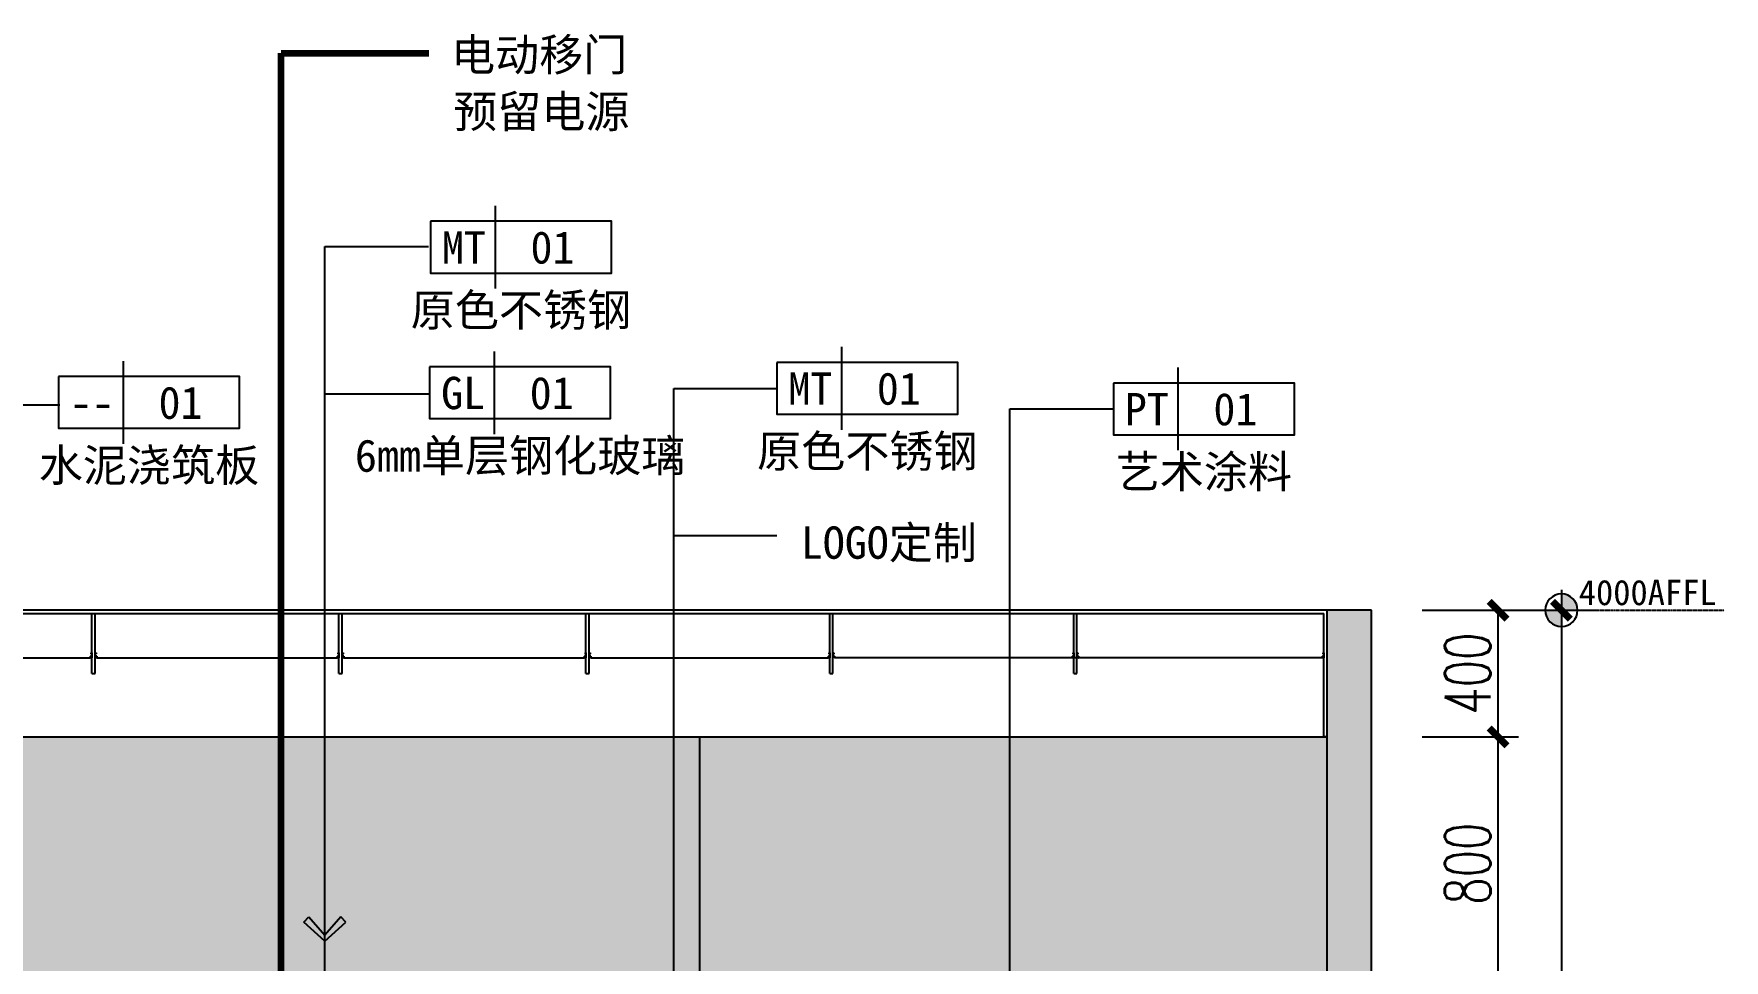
# Model space of a CAD drawing. Header units: millimetres. Extents: x 5625199 to 7433318, y -3316392 to -2552493.
# Drawn here: x 5863131 to 5868469, y -2673627 to -2670703 of the extents above; entities that cross this region are included whole.
import ezdxf
from ezdxf.enums import TextEntityAlignment as Align

# ---------------------------------------------------------------- set-up
doc = ezdxf.new("R2010")
doc.units = ezdxf.units.MM
doc.header["$PDMODE"] = 35
doc.header["$PDSIZE"] = -10
doc.linetypes.add('M-CENTER', pattern=[11.25, 7.5, -1.25, 1.25, -1.25])
for name, color, linetype in [('155', 155, 'Continuous'), ('D-外部标注', 165, 'Continuous'), ('DIM', 7, 'Continuous'), ('PL-文字标注', 2, 'Continuous')]:
    doc.layers.add(name, color=color, linetype=linetype)
doc.styles.add('03.YBC-宋体2.5', font='', dxfattribs={"width": 0.8, "height": 2.5})
doc.styles.add('dop-S', font='')
doc.styles.add('标注-尺寸', font='simplex.shx', dxfattribs={"width": 0.7})
doc.styles.get('03.YBC-宋体2.5').set_extended_font_data('SimSun')
doc.styles.get('dop-S').set_extended_font_data('SimSun')
doc.dimstyles.new('90', dxfattribs={"dimscale": 0.9, "dimtxt": 150, "dimasz": 50, "dimexe": 120, "dimexo": 150, "dimgap": 30, "dimtad": 1, "dimdec": 0, "dimrnd": 5, "dimdsep": 46, "dimtxsty": '标注-尺寸', "dimblk": 'ARCHTICK', "dimcen": 0.2, "dimclrd": 8, "dimclre": 8, "dimclrt": 2, "dimadec": 0, "dimazin": 0, "dimtfac": 1, "dimtdec": 0, "dimtmove": 2, "dimatfit": 3, "dimldrblk": 'ccccc', "dimfxl": 300, "dimfxlon": 1, "dimtolj": 1, "dimtzin": 0, "dimarcsym": 0})
doc.dimstyles.new('副本 100', dxfattribs={"dimscale": 0.8, "dimtxt": 180, "dimasz": 70, "dimexe": 80, "dimexo": 100, "dimgap": 30, "dimtad": 1, "dimdec": 0, "dimrnd": 5, "dimdsep": 46, "dimtxsty": '标注-尺寸', "dimblk": 'ARCHTICK', "dimcen": 0.2, "dimdle": 5, "dimclrd": 8, "dimclre": 8, "dimclrt": 2, "dimadec": 0, "dimazin": 0, "dimtfac": 1, "dimtdec": 0, "dimtmove": 2, "dimatfit": 3, "dimldrblk": 'ccccc', "dimfxl": 300, "dimfxlon": 1, "dimtolj": 1, "dimtzin": 0, "dimarcsym": 0})

# ---------------------------------------------------------------- blocks, each defined once
blk = doc.blocks.new('A$C0C1D23EB')
at = {"layer": 'D-外部标注', "color": 8, "linetype": 'ByBlock'}
for p, q in [((0, 10.00002349566785), (0, 2.34956678468734e-05)), ((0, 10.00002349566785), (2, 10.00002349566785)), ((0, 2.34956678468734e-05), (1, 2.34956678468734e-05)), ((0.5, 9.500023495667847), (0.5, 0.5000234956678469)), ((0.5, 9.500023495667847), (1.5, 9.500023495667847)), ((3.5, 3.500023495609639), (0.5000000000582077, 3.500023495726055)), ((3, 3.000023495667847), (0.5000000000582077, 3.000023495726055)), ((0.5, 0.5000234956678469), (0.6396203899639659, 0.5000234956678469)), ((0.6396203899639659, 0.5000234956678469), (1.472953723277897, 3.000023495667847)), ((1, 2.34956678468734e-05), (2, 3.000023495667847)), ((1.5, 9.500023495667847), (1.5, 8.000023495667847)), ((1.5, 8.000023495667847), (2, 8.000023495667847)), ((2, 10.00002349566785), (2, 8.000023495667847)), ((3, 3.000023495667847), (2.999999999883585, 2.349565329495817e-05)), ((2.999999999883585, 2.349565329495817e-05), (3.499999999883585, 2.349565329495817e-05)), ((3.5, 3.500023495609639), (3.499999999883585, 2.349563874304295e-05))]:
    blk.add_line(p, q, dxfattribs=at)
blk = doc.blocks.new('G$CB4F5E22B')
at = {"color": 4, "linetype": 'ByBlock'}
for p, q in [((0, 390, -0.0006651392265064493), (4670.109602849931, 390, -9.278193071121806e-05)), ((0, 0), (0, 390, -0.0006651392265064493)), ((10, 0), (10, 390)), ((780.1058998024091, 200), (780.1058998024091, 390)), ((790.1058998024091, 200), (790.1058998024091, 390)), ((1560.105899802409, 200), (1560.105899802409, 390)), ((1570.105899802409, 200), (1570.105899802409, 390)), ((2340.105899802409, 200), (2340.105899802409, 390)), ((2350.105899802409, 200), (2350.105899802409, 390)), ((3110.105899802409, 200), (3110.105899802409, 390)), ((3120.105899802409, 200), (3120.105899802409, 390)), ((3880.105899802409, 200), (3880.105899802409, 390)), ((3890.105899802409, 200), (3890.105899802409, 390)), ((4670.109602849931, 0), (4670.109602849931, 390)), ((4680.109602849931, 0), (4680.109602849931, 390)), ((780.1058998024091, 200), (790.1058998024091, 200)), ((1560.105899802409, 200), (1570.105899802409, 200)), ((2340.105899802409, 200), (2350.105899802409, 200)), ((3110.105899802409, 200), (3120.105899802409, 200)), ((3880.105899802409, 200), (3890.105899802409, 200)), ((10, 0), (0, 0)), ((4680.109602849931, 0), (4670.109602849931, 0)), ((4670.109602849931, 0), (4680.109602849931, 0))]:
    blk.add_line(p, q, dxfattribs=at)
at = {"color": 8, "linetype": 'ByBlock'}
for p, q in [((20, 390), (4670.109602849931, 390)), ((15.25, 250, -0.0006611540127008193), (774.8558998024091, 250.0000352435745, -0.0005214102040083175)), ((795.3558998024091, 250, -0.0006611540127008193), (1554.855899802409, 250.0000352435745, -0.0005214102040083175)), ((1575.355899802409, 250, -0.0006611540127008193), (2334.855899802409, 250.0000352435745, -0.0005214102040083175)), ((2355.355899802409, 250, -0.0006611540127008193), (3104.855899802409, 250.0000352435745, -0.0005214102040083175)), ((4670.109602849931, 249.99999786634, -0.0006696135480576278), (3125.355899802409, 250.0000352435745, -0.0005214102040083175))]:
    blk.add_line(p, q, dxfattribs=at)
at = {"layer": 'D-外部标注', "color": 15, "yscale": 1.5, "zscale": 1.5}
for p, xscale in [((10, 249.9999647564255, -0.0006611540127008193), 1.5), ((780.1058998024091, 250, -0.0005214102040083175), -1.5), ((790.1058998024091, 249.9999647564255, -0.0006611540127008193), 1.5), ((1560.105899802409, 250, -0.0005214102040083175), -1.5), ((1570.105899802409, 249.9999647564255, -0.0006611540127008193), 1.5), ((2340.105899802409, 250, -0.0005214102040083175), -1.5), ((2350.314301807433, 249.9999647564255, -0.0001397438086925018), 1.5), ((3110.105899802409, 250, -0.0005214102040083175), -1.5), ((3120.105899802409, 250, -0.0005214102040083175), 1.5), ((3880.105899802409, 250, -0.0005214102040083175), -1.5), ((3890.105899802409, 250, -0.0005214102040083175), 1.5), ((4670.109602849931, 250, -0.0005214102040083175), -1.5), ((4670.109602849931, 249.9999647564255, -0.0002580618037980477), -1.5)]:
    blk.add_blockref('A$C0C1D23EB', p, dxfattribs=dict(at, xscale=xscale))
blk = doc.blocks.new('子标高')
h = blk.add_hatch(color=256)
edge = h.paths.add_edge_path()
edge.add_arc((-600.2409431565975, 0.2411642588631366), 50.95940477876864, 89.72884797535391, 180.2711520246482, ccw=False)
edge.add_line((-599.9997788977344, 51.19999838216972), (-599.9997788977344, -3.637978807091713e-12))
edge.add_line((-599.9997788977344, 0), (-651.1997772799077, 0))
edge = h.paths.add_edge_path()
edge.add_arc((-599.7586146388712, -0.2411642588667746), 50.95940477876958, -90.27115202464557, 0.271152024646824, ccw=False)
edge.add_line((-599.9997788977344, -51.19999838217336), (-599.9997788977344, 0))
edge.add_line((-599.9997788977344, 0), (-548.799780515561, 0))
for p, q in [((-599.9997788977344, 63.99999797771306), (-599.9997788977344, -63.9999979777167)), ((-200, 0), (-709.9997754219294, 0))]:
    blk.add_line(p, q)
at = {"linetype": 'M-CENTER', "ltscale": 0.5}
blk.add_line((-709.9997754219294, -3.637978807091713e-11), (-1113.972843062991, 9.822542779147625e-09), dxfattribs=at)
at = {"color": 5}
blk.add_circle((-599.9997788977344, 0), 51.19999838217197, dxfattribs=at)
at = {"style": 'dop-S'}
blk.add_attdef('标高', (-1232.206651260486, 15.99306680168957), '', height=99.99999684017962, dxfattribs=at)
blk = doc.blocks.new('_ArchTick')
at = {"color": 0, "linetype": 'ByBlock', "const_width": 0.4}
blk.add_lwpolyline([(-0.5, -0.5), (0.5, 0.5)], dxfattribs=at)
blk = doc.blocks.new('*D796')
at = {"layer": '155', "color": 8, "lineweight": -2, "ltscale": 500, "transparency": 16777216}
for p, q in [((5867754.643417353, -2673726.718903087), (5867754.643417353, -2672918.718903087)), ((5867514.643417353, -2672922.718903087), (5867818.643417353, -2672922.718903087)), ((5867514.643417353, -2673722.718903087), (5867818.643417353, -2673722.718903087))]:
    blk.add_line(p, q, dxfattribs=at)
at = {"layer": 'Defpoints', "color": 0, "transparency": 16777216}
for p in [(5867214.643417353, -2672922.718903087), (5867754.643417353, -2672922.718903087), (5864584.533814503, -2673722.718903087)]:
    blk.add_point(p, dxfattribs=at)
at = {"layer": '155', "color": 8, "linetype": 'ByBlock', "lineweight": -2, "transparency": 16777216, "xscale": 56, "yscale": 56, "zscale": 56}
for p, rotation in [((5867754.643417353, -2672922.718903087), 90), ((5867754.643417353, -2673722.718903087), 270)]:
    blk.add_blockref('_ArchTick', p, dxfattribs=dict(at, rotation=rotation))
at = {"layer": '155', "color": 2, "ltscale": 500, "transparency": 16777216, "insert": (5867658.643417353, -2673322.718903087), "char_height": 144, "attachment_point": 5, "rotation": 90, "style": '标注-尺寸'}
blk.add_mtext('\\A1;800', dxfattribs=at)
blk = doc.blocks.new('ccccc')
h = blk.add_hatch(color=44)
h.dxf.hatch_style = 1
h.paths.add_polyline_path([(-1.713128774543292, -1.115298350458033), (-1.349075249163433, -1.474599215202033), (1e-16, 1e-16), (-1.349075249163433, 1.474599215202033), (-1.713128774543292, 1.115298350458033), (-0.4242640688316898, -1e-16)])
at = {"color": 44}
for p, q in [((-1.349075249163433, 1.474599215202033), (-1.713128774543292, 1.115298350458033)), ((-1.713128774543292, 1.115298350458033), (-0.4242640688316897, 0)), ((0, 0), (-1.349075249163433, 1.474599215202033)), ((-0.4242640688316897, 0), (-5.066636229632421, 0)), ((-1.713128774543292, -1.115298350458033), (-0.4242640688316897, 0)), ((0, 0), (-1.349075249163433, -1.474599215202033)), ((-1.349075249163433, -1.474599215202033), (-1.713128774543292, -1.115298350458033))]:
    blk.add_line(p, q, dxfattribs=at)
blk = doc.blocks.new('*D797')
at = {"layer": '155', "color": 8, "lineweight": -2, "ltscale": 500, "transparency": 16777216}
for p, q in [((5867514.643417353, -2672522.718903087), (5867818.643417353, -2672522.718903087)), ((5867754.643417353, -2672926.718903087), (5867754.643417353, -2672518.718903087)), ((5867514.643417353, -2672922.718903087), (5867818.643417353, -2672922.718903087))]:
    blk.add_line(p, q, dxfattribs=at)
at = {"layer": 'Defpoints', "color": 0, "transparency": 16777216}
for p in [(5867354.643417353, -2672522.718903087), (5867754.643417353, -2672522.718903087), (5867214.643417353, -2672922.718903087)]:
    blk.add_point(p, dxfattribs=at)
at = {"layer": '155', "color": 8, "linetype": 'ByBlock', "lineweight": -2, "transparency": 16777216, "xscale": 56, "yscale": 56, "zscale": 56}
for p, rotation in [((5867754.643417353, -2672522.718903087), 90), ((5867754.643417353, -2672922.718903087), 270)]:
    blk.add_blockref('_ArchTick', p, dxfattribs=dict(at, rotation=rotation))
at = {"layer": '155', "color": 2, "ltscale": 500, "transparency": 16777216, "insert": (5867658.643417353, -2672722.718903087), "char_height": 144, "attachment_point": 5, "rotation": 90, "style": '标注-尺寸'}
blk.add_mtext('\\A1;400', dxfattribs=at)
blk = doc.blocks.new('*D798')
at = {"layer": '155', "color": 8, "lineweight": -2, "ltscale": 500, "transparency": 16777216}
for p, q in [((5867714.64319625, -2672522.718903087), (5868018.64319625, -2672522.718903087)), ((5867954.64319625, -2672518.718903087), (5867954.64319625, -2676526.718903087)), ((5867714.64319625, -2676522.718903087), (5868018.64319625, -2676522.718903087))]:
    blk.add_line(p, q, dxfattribs=at)
at = {"layer": 'Defpoints', "color": 0, "transparency": 16777216}
for p in [(5867354.643417353, -2672522.718903087), (5867214.643417353, -2676522.718903087), (5867954.64319625, -2676522.718903087)]:
    blk.add_point(p, dxfattribs=at)
at = {"layer": '155', "color": 8, "linetype": 'ByBlock', "lineweight": -2, "transparency": 16777216, "xscale": 56, "yscale": 56, "zscale": 56}
for p, rotation in [((5867954.64319625, -2672522.718903087), 90), ((5867954.64319625, -2676522.718903087), 270)]:
    blk.add_blockref('_ArchTick', p, dxfattribs=dict(at, rotation=rotation))
at = {"layer": '155', "color": 2, "ltscale": 500, "transparency": 16777216, "insert": (5867858.64319625, -2674522.718903087), "char_height": 144, "attachment_point": 5, "rotation": 90, "style": '标注-尺寸'}
blk.add_mtext('\\A1;4000', dxfattribs=at)
blk = doc.blocks.new('*U825')
at = {"color": 50}
blk.add_line((-9.000000000004576, 3.200000000014711), (-9.000000000004576, -3.200000000014711), dxfattribs=at)
at = {"color": 150}
blk.add_lwpolyline([(-14.00000000000458, 2.000000000014666), (-13.99999999999542, -2.000000000014666), (4.575895218295045e-12, -2.000000000014666), (-4.575895218295045e-12, 2.000000000014666)], close=True, dxfattribs=at)
at = {"color": 50, "style": '03.YBC-宋体2.5', "flags": 8}
for tag, p in [('PT', (-11.41203370425436, -0.0169426641272139)), ('01', (-4.560573803961944, -0.0169426641272139)), ('材料名称', (-7.000000000004576, -4.854991556547589))]:
    blk.add_attdef(tag, text='', height=2.5, dxfattribs=at).set_placement(p, align=Align.MIDDLE_CENTER)
blk = doc.blocks.new('*U826')
at = {"color": 50}
blk.add_line((-9.000000000004576, 3.200000000014711), (-9.000000000004576, -3.200000000014711), dxfattribs=at)
at = {"color": 150}
blk.add_lwpolyline([(-14.00000000000458, 2.000000000014666), (-13.99999999999542, -2.000000000014666), (4.575895218295045e-12, -2.000000000014666), (-4.575895218295045e-12, 2.000000000014666)], close=True, dxfattribs=at)
at = {"color": 50, "style": '03.YBC-宋体2.5', "flags": 8}
for tag, p in [('PT', (-11.41203370425436, -0.0169426641272139)), ('01', (-4.560573803961944, -0.0169426641272139)), ('材料名称', (-7.000000000004576, -4.854991556547589))]:
    blk.add_attdef(tag, text='', height=2.5, dxfattribs=at).set_placement(p, align=Align.MIDDLE_CENTER)
blk = doc.blocks.new('*U827')
at = {"color": 50}
blk.add_line((-9.000000000004576, 3.200000000014711), (-9.000000000004576, -3.200000000014711), dxfattribs=at)
at = {"color": 150}
blk.add_lwpolyline([(-14.00000000000458, 2.000000000014666), (-13.99999999999542, -2.000000000014666), (4.575895218295045e-12, -2.000000000014666), (-4.575895218295045e-12, 2.000000000014666)], close=True, dxfattribs=at)
at = {"color": 50, "style": '03.YBC-宋体2.5', "flags": 8}
for tag, p in [('PT', (-11.41203370425436, -0.0169426641272139)), ('01', (-4.560573803961944, -0.0169426641272139)), ('材料名称', (-7.000000000004576, -4.854991556547589))]:
    blk.add_attdef(tag, text='', height=2.5, dxfattribs=at).set_placement(p, align=Align.MIDDLE_CENTER)
blk = doc.blocks.new('*U828')
at = {"color": 50}
blk.add_line((-9.000000000004576, 3.200000000014711), (-9.000000000004576, -3.200000000014711), dxfattribs=at)
at = {"color": 150}
blk.add_lwpolyline([(-14.00000000000458, 2.000000000014666), (-13.99999999999542, -2.000000000014666), (4.575895218295045e-12, -2.000000000014666), (-4.575895218295045e-12, 2.000000000014666)], close=True, dxfattribs=at)
at = {"color": 50, "style": '03.YBC-宋体2.5', "flags": 8}
for tag, p in [('PT', (-11.41203370425436, -0.0169426641272139)), ('01', (-4.560573803961944, -0.0169426641272139)), ('材料名称', (-7.000000000004576, -4.854991556547589))]:
    blk.add_attdef(tag, text='', height=2.5, dxfattribs=at).set_placement(p, align=Align.MIDDLE_CENTER)
blk = doc.blocks.new('*U829')
at = {"color": 50}
blk.add_line((-9.000000000004576, 3.200000000014711), (-9.000000000004576, -3.200000000014711), dxfattribs=at)
at = {"color": 150}
blk.add_lwpolyline([(-14.00000000000458, 2.000000000014666), (-13.99999999999542, -2.000000000014666), (4.575895218295045e-12, -2.000000000014666), (-4.575895218295045e-12, 2.000000000014666)], close=True, dxfattribs=at)
at = {"color": 50, "style": '03.YBC-宋体2.5', "flags": 8}
for tag, p in [('PT', (-11.41203370425436, -0.0169426641272139)), ('01', (-4.560573803961944, -0.0169426641272139)), ('材料名称', (-7.000000000004576, -4.854991556547589))]:
    blk.add_attdef(tag, text='', height=2.5, dxfattribs=at).set_placement(p, align=Align.MIDDLE_CENTER)

msp = doc.modelspace()

# ---------------------------------------------------------------- hatches: boundary and pattern name
at = {"layer": '155', "ltscale": 500}
h = msp.add_hatch(dxfattribs=at)
h.set_pattern_fill('钢筋混凝土', color=250, scale=3)
h.set_pattern_definition([(45, (249754.6834379245, -417409.755274), (-5.303300858899106, 5.303300858899107), []), (50, (249754.6834379245, -417409.755274), (21.5178054780226, -1.882564049477853), [2.249999999999999, -24.74999999999999]), (355, (249754.6834379245, -417409.755274), (-4.162540008390001, 22.56576401100035), [1.8, -19.8]), (100.4514, (249756.4765883245, -417409.9121542), (17.35528145142065, 20.68318626182861), [1.912205699999999, -21.03426335999999]), (46.1842, (249754.6834379245, -417403.755274), (32.01723145876933, -4.965570429870545), [3.375, -37.125]), (96.6356, (249757.3515402745, -417404.16907321), (28.0398811664611, 29.22353612701324), [2.86830864, -31.55139]), (351.1842, (249754.6834379245, -417403.755274), (28.03985835400881, 29.22355802775973), [2.7, -29.7]), (21, (249757.6834379245, -417405.255274), (17.90721156355385, -12.07856671996016), [2.25, -24.75]), (326, (249757.6834379245, -417405.255274), (7.299459957647468, 21.75450135140559), [1.799999999999999, -19.79999999999999]), (71.4514, (249759.1757049145, -417406.26182218), (25.20667885744471, 9.675914901298569), [1.9122057, -21.03426336]), (37.50000000000001, (249754.6834379245, -417409.755274), (0.3647956595187181, 9.986815614939346), [0, -19.56, 0, -20.1, 0, -19.875]), (7.499999999999999, (249754.6834379245, -417409.755274), (7.892086123264457, 11.83235135647081), [0, -11.46, 0, -19.10999999999999, 0, -7.574999999999998]), (327.5, (249747.9934379245, -417409.755274), (16.01467308517227, -0.6766461520313927), [0, -7.499999999999998, 0, -23.4, 0, -31.04999999999999]), (317.5, (249744.9934379245, -417409.755274), (17.49558508027159, 3.003149469969532), [0, -9.75, 0, -15.54, 0, -22.05])])
h.paths.add_polyline_path([(5861254.424155507, -2673222.718903087), (5861254.424155507, -2676572.718903087), (5861394.529931339, -2676572.718903087), (5861394.529931339, -2673222.718903087)])
h.paths.add_polyline_path([(5867214.643417353, -2672522.718903087), (5867214.643417353, -2676572.718903087), (5867354.643417353, -2676572.718903087), (5867354.643417353, -2672522.718903087)])
h = msp.add_hatch(dxfattribs=at)
h.set_pattern_fill('CONC', color=250, scale=8)
h.set_pattern_definition([(0, (273595.864621, -417279.707274), (0, 203.2), [0, -203.2]), (0, (273597.896621, -417350.827274), (0, 203.2), [0, -203.2]), (0, (273603.992621, -417241.099274), (0, 203.2), [0, -203.2]), (338.1986, (273498.328621, -417304.091274), (609.6000554757884, -203.1999818137321), [21.8852496, -1072.3802784]), (216.8699, (273518.648621, -417312.219274), (609.5999833019287, 406.4000250471061), [10.16, -1005.84]), (130.6013, (273510.520621, -417318.315274), (1016.000085595377, -1219.199800489248), [18.734024, -1854.6773168]), (206.5651, (273443.464621, -417342.699274), (-203.1998288935924, -203.2002660693445), [4.5437552, -449.8252624]), (326.3099, (273439.400621, -417344.731274), (406.3999101390998, -203.2002711718613), [7.3265792, -725.3215872]), (108.4349, (273445.496621, -417348.795274), (-203.1996755348543, 406.4000883092897), [6.4257936, -636.149096]), (225, (273573.512621, -417363.019274), (-2.842170943040401e-14, -203.2000628800271), [8.6209632, -278.7471184]), (0, (273567.416621, -417369.115274), (203.2, 203.2), [12.192, -191.008]), (135, (273579.608621, -417369.115274), (-203.2000651427688, 1.4210854715202e-14), [8.62096, -278.7471184]), (251.5651, (273549.128621, -417232.971274), (203.1996750288869, 406.4000918510402), [6.425792, -636.149096]), (0, (273547.096621, -417239.067274), (203.2, 203.2), [10.16, -193.04]), (143.1301, (273557.2566209999, -417239.067274), (-609.5999833019287, 406.4000250471062), [10.16, -1005.84]), (213.6901, (273441.432621, -417230.939274), (406.3999074765397, 203.2002693968192), [7.326576, -725.3215872]), (341.5651, (273435.336621, -417235.003274), (-406.4000918510401, 203.1996750288873), [12.851584, -629.7233024]), (126.8699, (273447.528621, -417239.067274), (406.4000250471061, -609.5999833019287), [10.16, -1005.84]), (0, (273500.360621, -417239.067274), (0, 203.2), [0, -203.2]), (0, (273445.496621, -417291.899274), (0, 203.2), [0, -203.2]), (0, (273502.392621, -417367.083274), (0, 203.2), [0, -203.2]), (0, (273557.2566209999, -417304.091274), (0, 203.2), [0, -203.2]), (0, (273498.328621, -417269.547274), (0, 203.2), [0, -203.2]), (0, (273453.624621, -417263.451274), (0, 203.2), [0, -203.2]), (0, (273471.912621, -417275.643274), (0, 203.2), [0, -203.2]), (0, (273463.784621, -417324.411274), (0, 203.2), [0, -203.2]), (0, (273415.016621, -417316.283274), (0, 203.2), [0, -203.2]), (0, (273417.048621, -417269.547274), (0, 203.2), [0, -203.2]), (0, (273410.952621, -417224.843274), (0, 203.2), [0, -203.2]), (0, (273473.944621, -417216.715274), (0, 203.2), [0, -203.2]), (0, (273518.648621, -417208.587274), (0, 203.2), [0, -203.2]), (0, (273589.768621, -417216.715274), (0, 203.2), [0, -203.2]), (0, (273541.000621, -417279.707274), (0, 203.2), [0, -203.2]), (0, (273520.680621, -417243.131274), (0, 203.2), [0, -203.2]), (0, (273536.936621, -417340.667274), (0, 203.2), [0, -203.2]), (0, (273475.976621, -417350.827274), (0, 203.2), [0, -203.2]), (0, (273536.936621, -417395.531274), (0, 203.2), [0, -203.2]), (0, (273469.880621, -417383.339274), (0, 203.2), [0, -203.2]), (0, (273404.856621, -417389.435274), (0, 203.2), [0, -203.2]), (0, (273429.240621, -417399.595274), (0, 203.2), [0, -203.2]), (0, (273431.272621, -417371.147274), (0, 203.2), [0, -203.2]), (0, (273567.416621, -417403.659274), (0, 203.2), [0, -203.2]), (0, (273591.800621, -417320.347274), (0, 203.2), [0, -203.2]), (0, (273581.640621, -417259.387274), (0, 203.2), [0, -203.2]), (0, (273488.168621, -417405.691274), (0, 203.2), [0, -203.2])])
h.paths.add_polyline_path([(5861764.424155508, -2676522.718903087), (5861764.424155508, -2674822.718903087), (5862464.424155508, -2674822.718903087), (5862464.424155508, -2676522.718903087), (5862534.533814503, -2676522.718903087), (5862534.533814503, -2673222.718903087), (5861694.424155508, -2673222.718903087), (5861694.424155508, -2673922.718903087), (5861694.424155508, -2675822.718903087), (5861694.424155508, -2676522.718903087)])
h.paths.add_polyline_path([(5865234.533814503, -2672922.718903087), (5865234.533814503, -2676522.718903087), (5867214.643417353, -2676522.718903087), (5867214.643417353, -2672922.718903087), (5867204.643417353, -2672922.718903087)])
h = msp.add_hatch(dxfattribs=at)
h.set_pattern_fill('DOTS', color=250, scale=12)
h.set_pattern_definition([(0, (273402.824621, -417409.755274), (9.524999999999999, 19.05), [0, -19.05])])
h.paths.add_polyline_path([(5864754.533814503, -2675022.718903087), (5865234.533814503, -2675022.718903087), (5865234.533814503, -2676522.718903087), (5864584.533814503, -2676522.718903087), (5864584.533814503, -2673722.718903087), (5863184.533814504, -2673722.718903087), (5863184.533814504, -2676522.718903087), (5862534.533814503, -2676522.718903087), (5862534.533814503, -2672922.718903087), (5862544.533814503, -2672922.718903087), (5865234.533814503, -2672922.718903087), (5865234.533814503, -2674622.718903087), (5864754.533814503, -2674622.718903087)])

# ---------------------------------------------------------------- linework, layer by layer
at = {"layer": '155', "color": 7, "ltscale": 500}
for p, q in [((5867354.643417353, -2672522.718903087), (5862534.533814503, -2672522.718903087)), ((5867214.643417353, -2676572.718903087), (5867214.643417353, -2672522.718903087)), ((5867354.643417353, -2676572.718903087), (5867354.643417353, -2672522.718903087))]:
    msp.add_line(p, q, dxfattribs=at)
at = {"layer": '155', "color": 250, "ltscale": 500}
msp.add_line((5862544.533814503, -2672922.718903087), (5867204.643417353, -2672922.718903087), dxfattribs=at)
at = {"layer": '155', "color": 5, "ltscale": 500}
msp.add_line((5865234.533814503, -2674622.718903087), (5865234.533814503, -2672922.718903087), dxfattribs=at)

# ---------------------------------------------------------------- block references
ref = msp.add_blockref('*U829', (5864955.143261603, -2671376.921501749), dxfattribs=dict(xscale=40.824, yscale=40.824, zscale=40.824))
ref.add_attrib('材料名称', '原色不锈钢', dxfattribs={"color": 50, "height": 102.06, "style": '03.YBC-宋体2.5'}).set_placement((5864669.375261603, -2671575.121677054), align=Align.MIDDLE_CENTER)
ref.add_attrib('01', '01', dxfattribs={"color": 50, "height": 102.06, "style": '03.YBC-宋体2.5'}).set_placement((5864768.96239663, -2671377.613169069), align=Align.MIDDLE_CENTER)
ref.add_attrib('PT', 'MT', dxfattribs={"color": 50, "height": 102.06, "style": '03.YBC-宋体2.5'}).set_placement((5864489.258397661, -2671377.613169069), align=Align.MIDDLE_CENTER)
ref = msp.add_blockref('*U827', (5866048.793983557, -2671822.405529188), dxfattribs=dict(xscale=40.824, yscale=40.824, zscale=40.824))
ref.add_attrib('材料名称', '原色不锈钢', dxfattribs={"color": 50, "height": 102.06, "style": '03.YBC-宋体2.5'}).set_placement((5865763.025983557, -2672020.605704493), align=Align.MIDDLE_CENTER)
ref.add_attrib('01', '01', dxfattribs={"color": 50, "height": 102.06, "style": '03.YBC-宋体2.5'}).set_placement((5865862.613118584, -2671823.097196508), align=Align.MIDDLE_CENTER)
ref.add_attrib('PT', 'MT', dxfattribs={"color": 50, "height": 102.06, "style": '03.YBC-宋体2.5'}).set_placement((5865582.909119615, -2671823.097196508), align=Align.MIDDLE_CENTER)
ref = msp.add_blockref('*U826', (5863780.70688732, -2671866.961297373), dxfattribs=dict(xscale=40.824, yscale=40.824, zscale=40.824))
ref.add_attrib('材料名称', '水泥浇筑板', dxfattribs={"color": 50, "height": 102.06, "style": '03.YBC-宋体2.5'}).set_placement((5863494.93888732, -2672065.161472678), align=Align.MIDDLE_CENTER)
ref.add_attrib('01', '01', dxfattribs={"color": 50, "height": 102.06, "style": '03.YBC-宋体2.5'}).set_placement((5863594.526022347, -2671867.652964693), align=Align.MIDDLE_CENTER)
ref.add_attrib('PT', '--', dxfattribs={"color": 50, "height": 102.06, "style": '03.YBC-宋体2.5'}).set_placement((5863314.822023378, -2671867.652964693), align=Align.MIDDLE_CENTER)
ref = msp.add_blockref('*U828', (5864952.641050763, -2671836.418290248), dxfattribs=dict(xscale=40.824, yscale=40.824, zscale=40.824))
ref.add_attrib('材料名称', '6mm单层钢化玻璃', dxfattribs={"color": 50, "height": 102.06, "style": '03.YBC-宋体2.5'}).set_placement((5864666.873050763, -2672034.618465553), align=Align.MIDDLE_CENTER)
ref.add_attrib('01', '01', dxfattribs={"color": 50, "height": 102.06, "style": '03.YBC-宋体2.5'}).set_placement((5864766.46018579, -2671837.109957568), align=Align.MIDDLE_CENTER)
ref.add_attrib('PT', 'GL', dxfattribs={"color": 50, "height": 102.06, "style": '03.YBC-宋体2.5'}).set_placement((5864486.756186821, -2671837.109957568), align=Align.MIDDLE_CENTER)
ref = msp.add_blockref('*U825', (5867111.421416728, -2671887.256855355), dxfattribs=dict(xscale=40.824, yscale=40.824, zscale=40.824))
ref.add_attrib('材料名称', '艺术涂料', dxfattribs={"color": 50, "height": 102.06, "style": '03.YBC-宋体2.5'}).set_placement((5866825.653416728, -2672085.45703066), align=Align.MIDDLE_CENTER)
ref.add_attrib('01', '01', dxfattribs={"color": 50, "height": 102.06, "style": '03.YBC-宋体2.5'}).set_placement((5866925.240551755, -2671887.948522675), align=Align.MIDDLE_CENTER)
ref.add_attrib('PT', 'PT', dxfattribs={"color": 50, "height": 102.06, "style": '03.YBC-宋体2.5'}).set_placement((5866645.536552786, -2671887.948522675), align=Align.MIDDLE_CENTER)
at = {"layer": '155', "ltscale": 500}
msp.add_blockref('G$CB4F5E22B', (5862534.533814503, -2672922.718903087), dxfattribs=at)
at = {"layer": 'PL-文字标注', "color": 4, "linetype": 'M-CENTER'}
ref = msp.add_blockref('子标高', (5867354.643417353, -2672522.718903087), dxfattribs=dict(at, xscale=-1))
ref.add_attrib('标高', '4000AFFL', (5868009.441391638, -2672506.725836285), dxfattribs={"layer": '0', "height": 80, "style": 'dop-S'})

# ---------------------------------------------------------------- texts
at = {"color": 50, "style": '03.YBC-宋体2.5', "flags": 8}
for tag, p in [('电动移门', (5864726.939149845, -2670769.528593996)), ('预留电源', (5864733.738559399, -2670948.740474666)), ('LOGO定制', (5865831.161060737, -2672309.351344373))]:
    msp.add_attdef(tag, text='材料名称', height=102.06, dxfattribs=at).set_placement(p, align=Align.MIDDLE_CENTER)

# ---------------------------------------------------------------- dimensions: what is measured, and where the dimension line sits
at = {"layer": '155', "ltscale": 500}
for base, p1, p2, picture, middle in [((5867754.643417353, -2672522.718903087), (5867214.643417353, -2672922.718903087), (5867354.643417353, -2672522.718903087), '*D797', (5867658.643417353, -2672722.718903087)), ((5867954.64319625, -2676522.718903087), (5867354.643417353, -2672522.718903087), (5867214.643417353, -2676522.718903087), '*D798', (5867858.64319625, -2674522.718903087)), ((5867754.643417353, -2672922.718903087), (5864584.533814503, -2673722.718903087), (5867214.643417353, -2672922.718903087), '*D796', (5867658.643417353, -2673322.718903087))]:
    dim = msp.add_linear_dim(base=base, p1=p1, p2=p2, angle=90, dimstyle='副本 100', dxfattribs=at)
    dim.commit()
    dim.dimension.update_dxf_attribs({"geometry": picture, "text_midpoint": middle})

# ---------------------------------------------------------------- leaders
for points in [[(5865152.196398729, -2674615.185329077), (5865151.778548266, -2671822.405529188), (5865477.257983557, -2671822.405529188)], [(5865152.196398729, -2674788.251114866), (5865152.196398729, -2672287.129602483), (5865477.675834021, -2672287.129602483)]]:
    msp.add_leader(points, dimstyle='副本 100', override={"dimgap": 30, "dimtad": 0}, dxfattribs=at)
at = {"layer": 'DIM'}
msp.add_leader([(5863911.935010005, -2675100.144804491), (5863911.935010005, -2670764.824081139), (5864378.230793088, -2670764.824081139)], dimstyle='90', override={"dimscale": 0.9, "dimtxt": 150, "dimasz": 50, "dimgap": 30, "dimtad": 1, "dimtxsty": '标注-尺寸', "dimclrd": 8, "dimldrblk": 'ccccc', "dimlwd": 65534}, dxfattribs=at)
for points in [[(5864050.166536449, -2673567.714771465), (5864050.166536449, -2671375.257061747), (5864377.380464664, -2671375.257061747)], [(5864050.166536449, -2674328.770452074), (5864050.166536449, -2671839.981135042), (5864377.380464664, -2671839.981135042)], [(5862886.259853818, -2673742.265106443), (5862886.259853818, -2671874.131160379), (5863213.473782033, -2671874.131160379)], [(5866212.671488513, -2674386.666535897), (5866212.671488513, -2671887.256855355), (5866539.885416728, -2671887.256855355)]]:
    msp.add_leader(points, dimstyle='90', dxfattribs=at)

doc.saveas('drawing.dxf')
